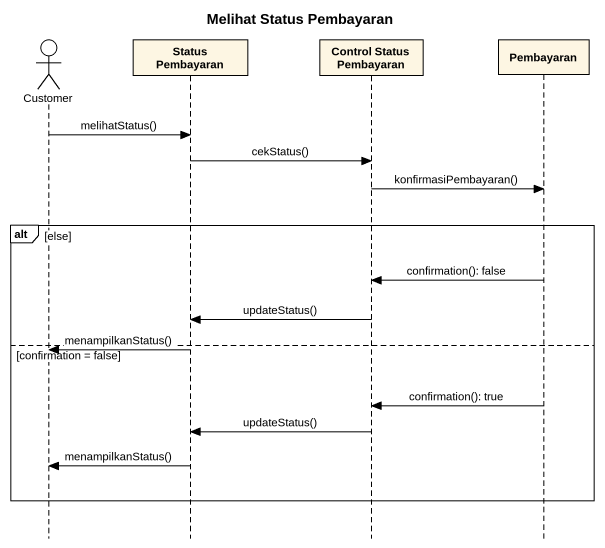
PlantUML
@startuml
title Melihat Status Pembayaran
hide footbox
actor Customer
participant "Status Pembayaran" as Status_Pembayaran
participant "Control Status Pembayaran" as Control_Status_Pembayaran
participant Pembayaran

Customer -> Status_Pembayaran : melihatStatus()
Status_Pembayaran -> Control_Status_Pembayaran : cekStatus()
Control_Status_Pembayaran -> Pembayaran : konfirmasiPembayaran()
alt else
  Pembayaran -> Control_Status_Pembayaran : confirmation(): false
  Control_Status_Pembayaran -> Status_Pembayaran : updateStatus()
else confirmation = false
  Status_Pembayaran -> Customer : menampilkanStatus()
  Pembayaran -> Control_Status_Pembayaran : confirmation(): true
  Control_Status_Pembayaran -> Status_Pembayaran : updateStatus()
  Status_Pembayaran -> Customer : menampilkanStatus()
end
@enduml
